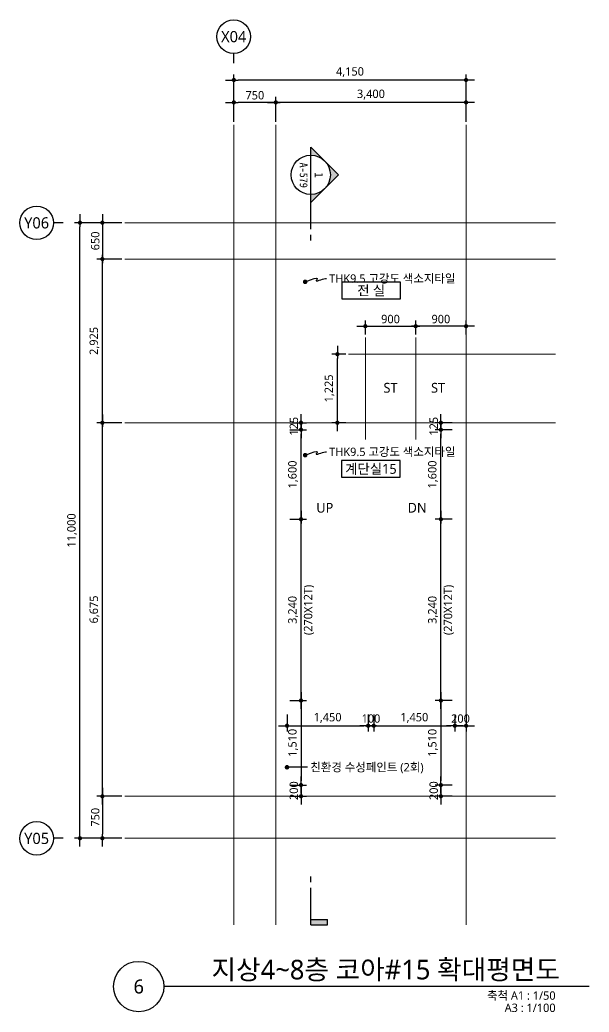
# Model space of a CAD drawing. Header units: millimetres. Extents: x 1467181 to 1720354, y 836037 to 895281.
# Drawn here: x 1532181 to 1542356, y 837003 to 854736 of the extents above; entities that cross this region are included whole.
import ezdxf
from ezdxf.enums import TextEntityAlignment as Align

# ---------------------------------------------------------------- set-up
doc = ezdxf.new("R2010")
doc.units = ezdxf.units.MM
doc.header["$MEASUREMENT"] = 0
doc.linetypes.add('CEN', pattern=[62, 60, -1, 0, -1])
doc.layers.get('0').update_dxf_attribs({"linetype": 'CONTINUOUS'})
for name, color, linetype, lineweight in [('A-AXIS-BUBL', 7, 'CONTINUOUS', 25), ('A-CNTL', 1, 'CEN', 15), ('A-DIMS', 7, 'CONTINUOUS', 25), ('A-MKXS-LEAD', 7, 'CONTINUOUS', 25), ('A-MKXS-MAK1', 3, 'CONTINUOUS', 25), ('A-MKXS-TEXT1', 3, 'CONTINUOUS', 25), ('A-MKXS-TEXT2', 7, 'CONTINUOUS', 25), ('A-MKXX-NAME', 3, 'CONTINUOUS', 25), ('A-MKXX-SYMB', 7, 'CONTINUOUS', 25), ('A-XXXX-SYMB', 7, 'CONTINUOUS', 25), ('A-XXXX-TXT1', 3, 'CONTINUOUS', 25), ('A-XXXX-TXT2', 3, 'CONTINUOUS', 25)]:
    doc.layers.add(name, color=color, linetype=linetype, lineweight=lineweight)
doc.styles.add('HY울릉도L', font='')
doc.styles.add('돋움체', font='')
doc.styles.add('맑은고딕', font='malgun.ttf')
doc.styles.get('HY울릉도L').set_extended_font_data('HYwulM')
doc.styles.get('돋움체').set_extended_font_data('DotumChe')
doc.dimstyles.new('CDIM', dxfattribs={"dimtxt": 3, "dimasz": 1.5, "dimexe": 2, "dimexo": 1, "dimgap": 1, "dimtad": 1, "dimdec": 0, "dimrnd": 0.5, "dimzin": 0, "dimdsep": 32, "dimlunit": 6, "dimtxsty": 'HY울릉도L', "dimblk1": '_CIDOT', "dimblk2": '_CIDOT', "dimsah": 1, "dimcen": 5.5, "dimclrd": 2, "dimclre": 2, "dimclrt": 7, "dimadec": 0, "dimazin": 0, "dimtfac": 1, "dimtdec": 0, "dimtix": 1, "dimtmove": 2, "dimatfit": 1, "dimldrblk": '_CIDOT', "dimfxl": 1, "dimtolj": 1, "dimtzin": 0, "dimlwd": -1, "dimarcsym": 0})

# ---------------------------------------------------------------- blocks, each defined once
blk = doc.blocks.new('_CIDOT')
at = {"color": 0, "linetype": 'ByBlock'}
blk.add_line((2, 0), (-1, 0), dxfattribs=at)
at = {"color": 0, "linetype": 'ByBlock', "const_width": 0.5}
blk.add_lwpolyline([(-0.25, 0, 1), (0.25, 0, 1)], format="xyb", close=True, dxfattribs=at)
blk = doc.blocks.new('*D21')
at = {"layer": 'A-DIMS', "lineweight": -2, "transparency": 16777216}
for p, q in [((800, 1950), (800, 2400)), ((4200, 1950), (4200, 2400))]:
    blk.add_line(p, q, dxfattribs=at)
at = {"layer": 'A-DIMS', "transparency": 16777216}
blk.add_line((4125, 2300), (875, 2300), dxfattribs=at)
at = {"layer": 'A-DIMS', "transparency": 16777216, "xscale": 75, "yscale": 75, "zscale": 75, "rotation": 180}
blk.add_blockref('_CIDOT', (800, 2300), dxfattribs=at)
at = {"layer": 'A-DIMS', "transparency": 16777216, "xscale": 75, "yscale": 75, "zscale": 75}
blk.add_blockref('_CIDOT', (4200, 2300), dxfattribs=at)
at = {"layer": 'A-DIMS', "color": 3, "transparency": 16777216, "insert": (2500, 2440), "char_height": 150, "attachment_point": 5, "style": '맑은고딕'}
blk.add_mtext('\\A1;3,400', dxfattribs=at)
blk = doc.blocks.new('*D22')
at = {"layer": 'A-DIMS', "lineweight": -2, "transparency": 16777216}
for p, q in [((-1950, -10100), (-2400, -10100)), ((-1950, -10850), (-2400, -10850))]:
    blk.add_line(p, q, dxfattribs=at)
at = {"layer": 'A-DIMS', "transparency": 16777216}
blk.add_line((-2300, -10175), (-2300, -10775), dxfattribs=at)
at = {"layer": 'A-DIMS', "transparency": 16777216, "xscale": 75, "yscale": 75, "zscale": 75}
for p, rotation in [((-2300, -10100), 90), ((-2300, -10850), 270)]:
    blk.add_blockref('_CIDOT', p, dxfattribs=dict(at, rotation=rotation))
at = {"layer": 'A-DIMS', "color": 3, "transparency": 16777216, "insert": (-2427, -10475), "char_height": 150, "attachment_point": 5, "rotation": 90, "style": '맑은고딕'}
blk.add_mtext('\\A1;750', dxfattribs=at)
blk = doc.blocks.new('*D23')
at = {"layer": 'A-DIMS', "lineweight": -2, "transparency": 16777216}
for p, q in [((50, 1950), (50, 2400)), ((800, 1950), (800, 2400))]:
    blk.add_line(p, q, dxfattribs=at)
at = {"layer": 'A-DIMS', "transparency": 16777216}
blk.add_line((725, 2300), (125, 2300), dxfattribs=at)
at = {"layer": 'A-DIMS', "transparency": 16777216, "xscale": 75, "yscale": 75, "zscale": 75, "rotation": 180}
blk.add_blockref('_CIDOT', (50, 2300), dxfattribs=at)
at = {"layer": 'A-DIMS', "transparency": 16777216, "xscale": 75, "yscale": 75, "zscale": 75}
blk.add_blockref('_CIDOT', (800, 2300), dxfattribs=at)
at = {"layer": 'A-DIMS', "color": 3, "transparency": 16777216, "insert": (425, 2427), "char_height": 150, "attachment_point": 5, "style": '맑은고딕'}
blk.add_mtext('\\A1;750', dxfattribs=at)
blk = doc.blocks.new('*D24')
at = {"layer": 'A-DIMS', "lineweight": -2, "transparency": 16777216}
for p, q in [((50, 1950), (50, 2800)), ((4200, 1950), (4200, 2800))]:
    blk.add_line(p, q, dxfattribs=at)
at = {"layer": 'A-DIMS', "transparency": 16777216}
blk.add_line((4125, 2700), (125, 2700), dxfattribs=at)
at = {"layer": 'A-DIMS', "transparency": 16777216, "xscale": 75, "yscale": 75, "zscale": 75, "rotation": 180}
blk.add_blockref('_CIDOT', (50, 2700), dxfattribs=at)
at = {"layer": 'A-DIMS', "transparency": 16777216, "xscale": 75, "yscale": 75, "zscale": 75}
blk.add_blockref('_CIDOT', (4200, 2700), dxfattribs=at)
at = {"layer": 'A-DIMS', "color": 3, "transparency": 16777216, "insert": (2125, 2840), "char_height": 150, "attachment_point": 5, "style": '맑은고딕'}
blk.add_mtext('\\A1;4,150', dxfattribs=at)
blk = doc.blocks.new('*D25')
at = {"layer": 'A-DIMS', "lineweight": -2, "transparency": 16777216}
for p, q in [((-1950, 150), (-2800, 150)), ((-1950, -10850), (-2800, -10850))]:
    blk.add_line(p, q, dxfattribs=at)
at = {"layer": 'A-DIMS', "transparency": 16777216}
blk.add_line((-2700, -10775), (-2700, 75), dxfattribs=at)
at = {"layer": 'A-DIMS', "transparency": 16777216, "xscale": 75, "yscale": 75, "zscale": 75}
for p, rotation in [((-2700, 150), 90), ((-2700, -10850), 270)]:
    blk.add_blockref('_CIDOT', p, dxfattribs=dict(at, rotation=rotation))
at = {"layer": 'A-DIMS', "color": 3, "transparency": 16777216, "insert": (-2840, -5350), "char_height": 150, "attachment_point": 5, "rotation": 90, "style": '맑은고딕'}
blk.add_mtext('\\A1;11,000', dxfattribs=at)
blk = doc.blocks.new('*D26')
at = {"layer": 'A-DIMS', "lineweight": -2, "transparency": 16777216}
for p, q in [((-1950, 150), (-2400, 150)), ((-1950, -500), (-2400, -500))]:
    blk.add_line(p, q, dxfattribs=at)
at = {"layer": 'A-DIMS', "transparency": 16777216}
blk.add_line((-2300, 75), (-2300, -425), dxfattribs=at)
at = {"layer": 'A-DIMS', "transparency": 16777216, "xscale": 75, "yscale": 75, "zscale": 75}
for p, rotation in [((-2300, 150), 90), ((-2300, -500), 270)]:
    blk.add_blockref('_CIDOT', p, dxfattribs=dict(at, rotation=rotation))
at = {"layer": 'A-DIMS', "color": 3, "transparency": 16777216, "insert": (-2427, -175), "char_height": 150, "attachment_point": 5, "rotation": 90, "style": '맑은고딕'}
blk.add_mtext('\\A1;650', dxfattribs=at)
blk = doc.blocks.new('*D27')
at = {"layer": 'A-DIMS', "lineweight": -2, "transparency": 16777216}
for p, q in [((-1950, -3425), (-2400, -3425)), ((-1950, -10100), (-2400, -10100))]:
    blk.add_line(p, q, dxfattribs=at)
at = {"layer": 'A-DIMS', "transparency": 16777216}
blk.add_line((-2300, -10025), (-2300, -3500), dxfattribs=at)
at = {"layer": 'A-DIMS', "transparency": 16777216, "xscale": 75, "yscale": 75, "zscale": 75}
for p, rotation in [((-2300, -3425), 90), ((-2300, -10100), 270)]:
    blk.add_blockref('_CIDOT', p, dxfattribs=dict(at, rotation=rotation))
at = {"layer": 'A-DIMS', "color": 3, "transparency": 16777216, "insert": (-2440, -6762), "char_height": 150, "attachment_point": 5, "rotation": 90, "style": '맑은고딕'}
blk.add_mtext('\\A1;6,675', dxfattribs=at)
blk = doc.blocks.new('*D28')
at = {"layer": 'A-DIMS', "lineweight": -2, "transparency": 16777216}
for p, q in [((-1950, -500), (-2400, -500)), ((-1950, -3425), (-2400, -3425))]:
    blk.add_line(p, q, dxfattribs=at)
at = {"layer": 'A-DIMS', "transparency": 16777216}
blk.add_line((-2300, -3350), (-2300, -575), dxfattribs=at)
at = {"layer": 'A-DIMS', "transparency": 16777216, "xscale": 75, "yscale": 75, "zscale": 75}
for p, rotation in [((-2300, -500), 90), ((-2300, -3425), 270)]:
    blk.add_blockref('_CIDOT', p, dxfattribs=dict(at, rotation=rotation))
at = {"layer": 'A-DIMS', "color": 3, "transparency": 16777216, "insert": (-2440, -1963), "char_height": 150, "attachment_point": 5, "rotation": 90, "style": '맑은고딕'}
blk.add_mtext('\\A1;2,925', dxfattribs=at)
blk = doc.blocks.new('*D29')
at = {"layer": 'A-DIMS', "lineweight": -2, "transparency": 16777216}
for p, q in [((2400, -1850), (2400, -1600)), ((3300, -1850), (3300, -1600))]:
    blk.add_line(p, q, dxfattribs=at)
at = {"layer": 'A-DIMS', "transparency": 16777216}
blk.add_line((2475, -1700), (3225, -1700), dxfattribs=at)
at = {"layer": 'A-DIMS', "transparency": 16777216, "xscale": 75, "yscale": 75, "zscale": 75, "rotation": 180}
blk.add_blockref('_CIDOT', (2400, -1700), dxfattribs=at)
at = {"layer": 'A-DIMS', "transparency": 16777216, "xscale": 75, "yscale": 75, "zscale": 75}
blk.add_blockref('_CIDOT', (3300, -1700), dxfattribs=at)
at = {"layer": 'A-DIMS', "color": 3, "transparency": 16777216, "insert": (2850, -1573), "char_height": 150, "attachment_point": 5, "style": '맑은고딕'}
blk.add_mtext('\\A1;900', dxfattribs=at)
blk = doc.blocks.new('*D30')
at = {"layer": 'A-DIMS', "lineweight": -2, "transparency": 16777216}
for p, q in [((3300, -1850), (3300, -1600)), ((4200, -1850), (4200, -1600))]:
    blk.add_line(p, q, dxfattribs=at)
at = {"layer": 'A-DIMS', "transparency": 16777216}
blk.add_line((4125, -1700), (3375, -1700), dxfattribs=at)
at = {"layer": 'A-DIMS', "transparency": 16777216, "xscale": 75, "yscale": 75, "zscale": 75, "rotation": 180}
blk.add_blockref('_CIDOT', (3300, -1700), dxfattribs=at)
at = {"layer": 'A-DIMS', "transparency": 16777216, "xscale": 75, "yscale": 75, "zscale": 75}
blk.add_blockref('_CIDOT', (4200, -1700), dxfattribs=at)
at = {"layer": 'A-DIMS', "color": 3, "transparency": 16777216, "insert": (3750, -1573), "char_height": 150, "attachment_point": 5, "style": '맑은고딕'}
blk.add_mtext('\\A1;900', dxfattribs=at)
blk = doc.blocks.new('*D31')
at = {"layer": 'A-DIMS', "lineweight": -2, "transparency": 16777216}
for p, q in [((2050, -2200), (1800, -2200)), ((2050, -3425), (1800, -3425))]:
    blk.add_line(p, q, dxfattribs=at)
at = {"layer": 'A-DIMS', "transparency": 16777216}
blk.add_line((1900, -3350), (1900, -2275), dxfattribs=at)
at = {"layer": 'A-DIMS', "transparency": 16777216, "xscale": 75, "yscale": 75, "zscale": 75}
for p, rotation in [((1900, -2200), 90), ((1900, -3425), 270)]:
    blk.add_blockref('_CIDOT', p, dxfattribs=dict(at, rotation=rotation))
at = {"layer": 'A-DIMS', "color": 3, "transparency": 16777216, "insert": (1760, -2812), "char_height": 150, "attachment_point": 5, "rotation": 90, "style": '맑은고딕'}
blk.add_mtext('\\A1;1,225', dxfattribs=at)
blk = doc.blocks.new('CORE 10- 단면')
at = {"layer": 'A-MKXS-MAK1'}
blk.add_hatch(color=256, dxfattribs=at).paths.add_polyline_path([(22637, 13298), (22637, 13398), (22937, 13398), (22937, 13298)])
h = blk.add_hatch(color=256, dxfattribs=at)
h.paths.add_polyline_path([(22442, -7), (22690, 241, 0.414214), (22690, -254)])
h.paths.add_polyline_path([(22690, 241), (22937, 488), (22937, 343, 0.198912)])
h.paths.add_polyline_path([(22690, -254, 0.198912), (22937, -357), (22937, -502)])
for p, q in [((22637, 13398), (22637, 13298)), ((22937, 13398), (22637, 13398)), ((22937, 13398), (22937, 12735)), ((22937, 13298), (22637, 13298)), ((22937, 12635), (22937, 12535)), ((22937, 1166), (22937, 1066)), ((22937, 966), (22937, -502)), ((22937, 488), (22442, -7)), ((22937, -502), (22442, -7))]:
    blk.add_line(p, q, dxfattribs=at)
blk.add_circle((22937, -7), 350, dxfattribs=at)
at = {"layer": 'A-MKXS-TEXT2', "style": '돋움체'}
for s, height, p in [('A-579', 140, (23065, 0)), ('1', 150, (22793, -2))]:
    blk.add_text(s, height=height, rotation=90, dxfattribs=at).set_placement(p, align=Align.MIDDLE)
blk = doc.blocks.new('*D364')
at = {"layer": 'A-DIMS', "lineweight": -2, "transparency": 16777216}
for p, q in [((1537006, 845811), (1537306, 845811)), ((1537006, 842571), (1537306, 842571))]:
    blk.add_line(p, q, dxfattribs=at)
at = {"layer": 'A-DIMS', "transparency": 16777216}
blk.add_line((1537206, 842646), (1537206, 845736), dxfattribs=at)
at = {"layer": 'A-DIMS', "transparency": 16777216, "xscale": 75, "yscale": 75, "zscale": 75}
for p, rotation in [((1537206, 845811), 90), ((1537206, 842571), 270)]:
    blk.add_blockref('_CIDOT', p, dxfattribs=dict(at, rotation=rotation))
at = {"layer": 'A-DIMS', "color": 3, "transparency": 16777216, "char_height": 150, "attachment_point": 5, "rotation": 90, "style": '맑은고딕'}
for s, insert in [('\\A1;(270X12T)', (1537349, 844191)), ('\\A1;3,240', (1537066, 844191))]:
    blk.add_mtext(s, dxfattribs=dict(at, insert=insert))
blk = doc.blocks.new('*D365')
at = {"layer": 'A-DIMS', "lineweight": -2, "transparency": 16777216}
for p, q in [((1537006, 842571), (1537306, 842571)), ((1537006, 841061), (1537306, 841061))]:
    blk.add_line(p, q, dxfattribs=at)
at = {"layer": 'A-DIMS', "transparency": 16777216}
blk.add_line((1537206, 842496), (1537206, 841136), dxfattribs=at)
at = {"layer": 'A-DIMS', "transparency": 16777216, "xscale": 75, "yscale": 75, "zscale": 75}
for p, rotation in [((1537206, 842571), 90), ((1537206, 841061), 270)]:
    blk.add_blockref('_CIDOT', p, dxfattribs=dict(at, rotation=rotation))
at = {"layer": 'A-DIMS', "color": 3, "transparency": 16777216, "insert": (1537065, 841816), "char_height": 150, "attachment_point": 5, "rotation": 90, "style": '맑은고딕'}
blk.add_mtext('\\A1;1,510', dxfattribs=at)
blk = doc.blocks.new('*D366')
at = {"layer": 'A-DIMS', "lineweight": -2, "transparency": 16777216}
for p, q in [((1537006, 847411), (1537306, 847411)), ((1537006, 845811), (1537306, 845811))]:
    blk.add_line(p, q, dxfattribs=at)
at = {"layer": 'A-DIMS', "transparency": 16777216}
blk.add_line((1537206, 845886), (1537206, 847336), dxfattribs=at)
at = {"layer": 'A-DIMS', "transparency": 16777216, "xscale": 75, "yscale": 75, "zscale": 75}
for p, rotation in [((1537206, 847411), 90), ((1537206, 845811), 270)]:
    blk.add_blockref('_CIDOT', p, dxfattribs=dict(at, rotation=rotation))
at = {"layer": 'A-DIMS', "color": 3, "transparency": 16777216, "insert": (1537065, 846611), "char_height": 150, "attachment_point": 5, "rotation": 90, "style": '맑은고딕'}
blk.add_mtext('\\A1;1,600', dxfattribs=at)
blk = doc.blocks.new('*D367')
at = {"layer": 'A-DIMS', "transparency": 16777216}
for p, q in [((1537206, 847611), (1537206, 847686)), ((1537206, 847411), (1537206, 847536)), ((1537206, 847336), (1537206, 847261))]:
    blk.add_line(p, q, dxfattribs=at)
at = {"layer": 'A-DIMS', "lineweight": -2, "transparency": 16777216}
for p, q in [((1537006, 847536), (1537306, 847536)), ((1537006, 847411), (1537306, 847411))]:
    blk.add_line(p, q, dxfattribs=at)
at = {"layer": 'A-DIMS', "transparency": 16777216, "xscale": 75, "yscale": 75, "zscale": 75}
for p, rotation in [((1537206, 847536), 270), ((1537206, 847411), 90)]:
    blk.add_blockref('_CIDOT', p, dxfattribs=dict(at, rotation=rotation))
at = {"layer": 'A-DIMS', "color": 3, "transparency": 16777216, "insert": (1537078, 847473), "char_height": 150, "attachment_point": 5, "rotation": 90, "style": '맑은고딕'}
blk.add_mtext('\\A1;125', dxfattribs=at)
blk = doc.blocks.new('*D368')
at = {"layer": 'A-DIMS', "lineweight": -2, "transparency": 16777216}
for p, q in [((1536956, 842321), (1536956, 842021)), ((1538406, 842321), (1538406, 842021))]:
    blk.add_line(p, q, dxfattribs=at)
at = {"layer": 'A-DIMS', "transparency": 16777216}
blk.add_line((1537031, 842121), (1538331, 842121), dxfattribs=at)
at = {"layer": 'A-DIMS', "transparency": 16777216, "xscale": 75, "yscale": 75, "zscale": 75, "rotation": 180}
blk.add_blockref('_CIDOT', (1536956, 842121), dxfattribs=at)
at = {"layer": 'A-DIMS', "transparency": 16777216, "xscale": 75, "yscale": 75, "zscale": 75}
blk.add_blockref('_CIDOT', (1538406, 842121), dxfattribs=at)
at = {"layer": 'A-DIMS', "color": 3, "transparency": 16777216, "insert": (1537681, 842261), "char_height": 150, "attachment_point": 5, "style": '맑은고딕'}
blk.add_mtext('\\A1;1,450', dxfattribs=at)
blk = doc.blocks.new('*D369')
at = {"layer": 'A-DIMS', "lineweight": -2, "transparency": 16777216}
for p, q in [((1538506, 842321), (1538506, 842021)), ((1539956, 842321), (1539956, 842021))]:
    blk.add_line(p, q, dxfattribs=at)
at = {"layer": 'A-DIMS', "transparency": 16777216}
blk.add_line((1538581, 842121), (1539881, 842121), dxfattribs=at)
at = {"layer": 'A-DIMS', "transparency": 16777216, "xscale": 75, "yscale": 75, "zscale": 75, "rotation": 180}
blk.add_blockref('_CIDOT', (1538506, 842121), dxfattribs=at)
at = {"layer": 'A-DIMS', "transparency": 16777216, "xscale": 75, "yscale": 75, "zscale": 75}
blk.add_blockref('_CIDOT', (1539956, 842121), dxfattribs=at)
at = {"layer": 'A-DIMS', "color": 3, "transparency": 16777216, "insert": (1539231, 842261), "char_height": 150, "attachment_point": 5, "style": '맑은고딕'}
blk.add_mtext('\\A1;1,450', dxfattribs=at)
blk = doc.blocks.new('*D370')
at = {"layer": 'A-DIMS', "lineweight": -2, "transparency": 16777216}
for p, q in [((1538406, 842321), (1538406, 842021)), ((1538506, 842321), (1538506, 842021))]:
    blk.add_line(p, q, dxfattribs=at)
at = {"layer": 'A-DIMS', "transparency": 16777216}
for p, q in [((1538331, 842121), (1538256, 842121)), ((1538406, 842121), (1538506, 842121)), ((1538581, 842121), (1538656, 842121))]:
    blk.add_line(p, q, dxfattribs=at)
at = {"layer": 'A-DIMS', "transparency": 16777216, "xscale": 75, "yscale": 75, "zscale": 75}
blk.add_blockref('_CIDOT', (1538406, 842121), dxfattribs=at)
at = {"layer": 'A-DIMS', "transparency": 16777216, "xscale": 75, "yscale": 75, "zscale": 75, "rotation": 180}
blk.add_blockref('_CIDOT', (1538506, 842121), dxfattribs=at)
at = {"layer": 'A-DIMS', "color": 3, "transparency": 16777216, "insert": (1538456, 842249), "char_height": 150, "attachment_point": 5, "style": '맑은고딕'}
blk.add_mtext('\\A1;100', dxfattribs=at)
blk = doc.blocks.new('*D371')
at = {"layer": 'A-DIMS', "lineweight": -2, "transparency": 16777216}
for p, q in [((1539956, 842321), (1539956, 842021)), ((1540156, 842321), (1540156, 842021))]:
    blk.add_line(p, q, dxfattribs=at)
at = {"layer": 'A-DIMS', "transparency": 16777216}
for p, q in [((1539881, 842121), (1539806, 842121)), ((1539956, 842121), (1540156, 842121)), ((1540231, 842121), (1540306, 842121))]:
    blk.add_line(p, q, dxfattribs=at)
at = {"layer": 'A-DIMS', "transparency": 16777216, "xscale": 75, "yscale": 75, "zscale": 75}
blk.add_blockref('_CIDOT', (1539956, 842121), dxfattribs=at)
at = {"layer": 'A-DIMS', "transparency": 16777216, "xscale": 75, "yscale": 75, "zscale": 75, "rotation": 180}
blk.add_blockref('_CIDOT', (1540156, 842121), dxfattribs=at)
at = {"layer": 'A-DIMS', "color": 3, "transparency": 16777216, "insert": (1540056, 842248), "char_height": 150, "attachment_point": 5, "style": '맑은고딕'}
blk.add_mtext('\\A1;200', dxfattribs=at)
blk = doc.blocks.new('*D372')
at = {"layer": 'A-DIMS', "lineweight": -2, "transparency": 16777216}
for p, q in [((1539906, 845811), (1539606, 845811)), ((1539906, 842571), (1539606, 842571))]:
    blk.add_line(p, q, dxfattribs=at)
at = {"layer": 'A-DIMS', "transparency": 16777216}
blk.add_line((1539706, 842646), (1539706, 845736), dxfattribs=at)
at = {"layer": 'A-DIMS', "transparency": 16777216, "xscale": 75, "yscale": 75, "zscale": 75}
for p, rotation in [((1539706, 845811), 90), ((1539706, 842571), 270)]:
    blk.add_blockref('_CIDOT', p, dxfattribs=dict(at, rotation=rotation))
at = {"layer": 'A-DIMS', "color": 3, "transparency": 16777216, "char_height": 150, "attachment_point": 5, "rotation": 90, "style": '맑은고딕'}
for s, insert in [('\\A1;(270X12T)', (1539849, 844191)), ('\\A1;3,240', (1539566, 844191))]:
    blk.add_mtext(s, dxfattribs=dict(at, insert=insert))
blk = doc.blocks.new('*D373')
at = {"layer": 'A-DIMS', "lineweight": -2, "transparency": 16777216}
for p, q in [((1539906, 842571), (1539606, 842571)), ((1539906, 841061), (1539606, 841061))]:
    blk.add_line(p, q, dxfattribs=at)
at = {"layer": 'A-DIMS', "transparency": 16777216}
blk.add_line((1539706, 842496), (1539706, 841136), dxfattribs=at)
at = {"layer": 'A-DIMS', "transparency": 16777216, "xscale": 75, "yscale": 75, "zscale": 75}
for p, rotation in [((1539706, 842571), 90), ((1539706, 841061), 270)]:
    blk.add_blockref('_CIDOT', p, dxfattribs=dict(at, rotation=rotation))
at = {"layer": 'A-DIMS', "color": 3, "transparency": 16777216, "insert": (1539565, 841816), "char_height": 150, "attachment_point": 5, "rotation": 90, "style": '맑은고딕'}
blk.add_mtext('\\A1;1,510', dxfattribs=at)
blk = doc.blocks.new('*D374')
at = {"layer": 'A-DIMS', "lineweight": -2, "transparency": 16777216}
for p, q in [((1539906, 847411), (1539606, 847411)), ((1539906, 845811), (1539606, 845811))]:
    blk.add_line(p, q, dxfattribs=at)
at = {"layer": 'A-DIMS', "transparency": 16777216}
blk.add_line((1539706, 845886), (1539706, 847336), dxfattribs=at)
at = {"layer": 'A-DIMS', "transparency": 16777216, "xscale": 75, "yscale": 75, "zscale": 75}
for p, rotation in [((1539706, 847411), 90), ((1539706, 845811), 270)]:
    blk.add_blockref('_CIDOT', p, dxfattribs=dict(at, rotation=rotation))
at = {"layer": 'A-DIMS', "color": 3, "transparency": 16777216, "insert": (1539565, 846611), "char_height": 150, "attachment_point": 5, "rotation": 90, "style": '맑은고딕'}
blk.add_mtext('\\A1;1,600', dxfattribs=at)
blk = doc.blocks.new('*D375')
at = {"layer": 'A-DIMS', "transparency": 16777216}
for p, q in [((1539706, 847611), (1539706, 847686)), ((1539706, 847411), (1539706, 847536)), ((1539706, 847336), (1539706, 847261))]:
    blk.add_line(p, q, dxfattribs=at)
at = {"layer": 'A-DIMS', "lineweight": -2, "transparency": 16777216}
for p, q in [((1539906, 847536), (1539606, 847536)), ((1539906, 847411), (1539606, 847411))]:
    blk.add_line(p, q, dxfattribs=at)
at = {"layer": 'A-DIMS', "transparency": 16777216, "xscale": 75, "yscale": 75, "zscale": 75}
for p, rotation in [((1539706, 847536), 270), ((1539706, 847411), 90)]:
    blk.add_blockref('_CIDOT', p, dxfattribs=dict(at, rotation=rotation))
at = {"layer": 'A-DIMS', "color": 3, "transparency": 16777216, "insert": (1539578, 847473), "char_height": 150, "attachment_point": 5, "rotation": 90, "style": '맑은고딕'}
blk.add_mtext('\\A1;125', dxfattribs=at)
blk = doc.blocks.new('*D425')
at = {"layer": 'A-DIMS', "transparency": 16777216}
for p, q in [((1537206, 841136), (1537206, 841211)), ((1537206, 841061), (1537206, 840861)), ((1537206, 840786), (1537206, 840711))]:
    blk.add_line(p, q, dxfattribs=at)
at = {"layer": 'A-DIMS', "lineweight": -2, "transparency": 16777216}
for p, q in [((1537006, 841061), (1537306, 841061)), ((1537006, 840861), (1537306, 840861))]:
    blk.add_line(p, q, dxfattribs=at)
at = {"layer": 'A-DIMS', "transparency": 16777216, "xscale": 75, "yscale": 75, "zscale": 75}
for p, rotation in [((1537206, 841061), 270), ((1537206, 840861), 90)]:
    blk.add_blockref('_CIDOT', p, dxfattribs=dict(at, rotation=rotation))
at = {"layer": 'A-DIMS', "color": 3, "transparency": 16777216, "insert": (1537078, 840961), "char_height": 150, "attachment_point": 5, "rotation": 90, "style": '맑은고딕'}
blk.add_mtext('\\A1;200', dxfattribs=at)
blk = doc.blocks.new('*D426')
at = {"layer": 'A-DIMS', "transparency": 16777216}
for p, q in [((1539706, 841136), (1539706, 841211)), ((1539706, 841061), (1539706, 840861)), ((1539706, 840786), (1539706, 840711))]:
    blk.add_line(p, q, dxfattribs=at)
at = {"layer": 'A-DIMS', "lineweight": -2, "transparency": 16777216}
for p, q in [((1539906, 841061), (1539606, 841061)), ((1539906, 840861), (1539606, 840861))]:
    blk.add_line(p, q, dxfattribs=at)
at = {"layer": 'A-DIMS', "transparency": 16777216, "xscale": 75, "yscale": 75, "zscale": 75}
for p, rotation in [((1539706, 841061), 270), ((1539706, 840861), 90)]:
    blk.add_blockref('_CIDOT', p, dxfattribs=dict(at, rotation=rotation))
at = {"layer": 'A-DIMS', "color": 3, "transparency": 16777216, "insert": (1539578, 840961), "char_height": 150, "attachment_point": 5, "rotation": 90, "style": '맑은고딕'}
blk.add_mtext('\\A1;200', dxfattribs=at)
blk = doc.blocks.new('CORE10_GRID')
at = {"layer": 'A-AXIS-BUBL', "ltscale": 0.2}
for p, q in [((50, 3000), (50, 3175)), ((-3000, 150), (-3175, 150)), ((-3000, -10850), (-3175, -10850))]:
    blk.add_line(p, q, dxfattribs=at)
for centre in [(47.1, 3475), (-3475, 147.1), (-3475, -10852.9)]:
    blk.add_circle(centre, 300, dxfattribs=at)
at = {"layer": 'A-CNTL'}
for p, q in [((50, -12400), (50, 1900)), ((800, -12400), (800, 1900)), ((4200, -12400), (4200, 1900)), ((-1900, 150), (5800, 150)), ((-1900, -500), (5800, -500)), ((2400, -3725), (2400, -1900)), ((3300, -3725), (3300, -1900)), ((5800, -2200), (2100, -2200)), ((-1900, -3425), (5800, -3425)), ((-1900, -10100), (5800, -10100)), ((-1900, -10850), (5800, -10850))]:
    blk.add_line(p, q, dxfattribs=at)
at = {"layer": 'A-XXXX-TXT2', "ltscale": 0.2, "style": '맑은고딕'}
for s, p in [('X04', (47.1, 3475)), ('Y06', (-3475, 147.1)), ('Y05', (-3475, -10852.9))]:
    blk.add_text(s, height=200, dxfattribs=at).set_placement(p, align=Align.MIDDLE)
at = {"layer": 'A-DIMS'}
for base, p1, p2, angle, picture, middle in [((50, 2700), (4200, 1900), (50, 1900), 180, '*D24', (2125, 2840.5)), ((50, 2300), (800, 1900), (50, 1900), 180, '*D23', (425, 2427.5)), ((800, 2300), (4200, 1900), (800, 1900), 180, '*D21', (2500, 2440.1)), ((-2700, 150), (-1900, -10850), (-1900, 150), 270, '*D25', (-2840.5, -5350)), ((-2300, -500), (-1900, 150), (-1900, -500), 90, '*D26', (-2427.5, -175)), ((-2300, -500), (-1900, -3425), (-1900, -500), 270, '*D28', (-2440.1, -1962.5)), ((3300, -1700), (2400, -1900), (3300, -1900), 180, '*D29', (2850, -1572.5)), ((3300, -1700), (4200, -1900), (3300, -1900), 0, '*D30', (3750, -1572.5)), ((1900, -2200), (2100, -3425), (2100, -2200), 270, '*D31', (1759.5, -2812.5)), ((-2300, -3425), (-1900, -10100), (-1900, -3425), 270, '*D27', (-2440.1, -6762.5)), ((-2300, -10850), (-1900, -10100), (-1900, -10850), 90, '*D22', (-2427.5, -10475))]:
    dim = blk.add_linear_dim(base=base, p1=p1, p2=p2, angle=angle, dimstyle='CDIM', override={"dimscale": 50, "dimtxsty": '맑은고딕', "dimclrd": 256, "dimclre": 256, "dimclrt": 3}, dxfattribs=at)
    dim.commit()
    dim.dimension.update_dxf_attribs({"geometry": picture, "text_midpoint": middle})

msp = doc.modelspace()

# ---------------------------------------------------------------- linework, layer by layer
at = {"layer": 'A-MKXS-LEAD', "const_width": 40}
for points in [[(1537258.9, 850056, 1), (1537300.4, 850051.9, 1)], [(1537258.9, 846958.8, 1), (1537300.4, 846954.6, 1)], [(1536934.9, 841381, 1), (1536976.3, 841376.8, 1)]]:
    msp.add_lwpolyline(points, format="xyb", close=True, dxfattribs=at)
at = {"layer": 'A-MKXS-LEAD'}
for points in [[(1537278.8, 850053.6), (1537376.6, 850090.5), (1537440.3, 850110.4), (1537476.5, 850116.8), (1537491.9, 850113.3), (1537493, 850103.4), (1537486.6, 850090.6), (1537479, 850078.4), (1537477.1, 850070.4), (1537485.7, 850069), (1537503.9, 850073.4), (1537528.7, 850081.7), (1537557.6, 850091.8), (1537587.8, 850101.9), (1537616.6, 850110), (1537641.3, 850114.3), (1537659.2, 850112.9)], [(1537278.8, 846956.4), (1537376.6, 846993.2), (1537440.3, 847013.1), (1537476.5, 847019.6), (1537491.9, 847016.1), (1537493, 847006.2), (1537486.6, 846993.4), (1537479, 846981.2), (1537477.1, 846973.1), (1537485.7, 846971.8), (1537503.9, 846976.2), (1537528.7, 846984.4), (1537557.6, 846994.5), (1537587.8, 847004.6), (1537616.6, 847012.8), (1537641.3, 847017.1), (1537659.2, 847015.6)], [(1537322.6, 841378.9), (1536955.6, 841378.9), (1536955.6, 841378.9)]]:
    msp.add_lwpolyline(points, dxfattribs=at)
at = {"layer": 'A-MKXX-SYMB'}
for points in [[(1538985.5, 850049.5), (1537935.5, 850049.5), (1537935.5, 849749.5), (1538985.5, 849749.5)], [(1538980.7, 846860.6), (1537930.7, 846860.6), (1537930.7, 846560.6), (1538980.7, 846560.6)]]:
    msp.add_lwpolyline(points, close=True, dxfattribs=at)
at = {"layer": 'A-XXXX-SYMB'}
msp.add_line((1542355.7, 837460.6), (1534755.7, 837460.6), dxfattribs=at)
msp.add_circle((1534305.7, 837460.6), 450, dxfattribs=at)

# ---------------------------------------------------------------- block references
at = {"layer": 'A-DIMS'}
msp.add_blockref('CORE10_GRID', (1535955.7, 850960.6), dxfattribs=at)
at = {"layer": 'A-DIMS', "rotation": 180}
msp.add_blockref('CORE 10- 단면', (1560318.1, 851959), dxfattribs=at)

# ---------------------------------------------------------------- texts
at = {"layer": 'A-MKXS-TEXT1', "style": '맑은고딕'}
for s, p in [('THK9.5 고강도 색소지타일', (1537709.2, 850112.9)), ('THK9.5 고강도 색소지타일', (1537709.2, 847015.6)), ('친환경 수성페인트 (2회)', (1537372.6, 841378.9))]:
    msp.add_text(s, height=150, dxfattribs=at).set_placement(p, align=Align.MIDDLE_LEFT)
at = {"layer": 'A-MKXX-NAME', "style": '맑은고딕'}
for s, p in [('전 실', (1538460.5, 849899.5)), ('ST', (1538805.7, 848160.6)), ('ST', (1539655.7, 848160.6)), ('계단실15', (1538455.7, 846710.6)), ('UP', (1537631, 846016.8)), ('DN', (1539281, 846016.8))]:
    msp.add_text(s, height=175, dxfattribs=at).set_placement(p, align=Align.MIDDLE_CENTER)
at = {"layer": 'A-XXXX-TXT1', "style": '맑은고딕'}
msp.add_text('지상4~8층 코아#15 확대평면도', height=350, dxfattribs=at).set_placement((1541833.7, 837483.3), align=Align.BOTTOM_RIGHT)
msp.add_text('6', height=250, dxfattribs=at).set_placement((1534305.7, 837460.6), align=Align.MIDDLE)
for s, p in [('축척 A1 : 1/50', (1541755.9, 837374.5)), ('A3 : 1/100', (1541755.9, 837155.6))]:
    msp.add_text(s, height=150, dxfattribs=at).set_placement(p, align=Align.TOP_RIGHT)

# ---------------------------------------------------------------- dimensions: what is measured, and where the dimension line sits
at = {"layer": 'A-DIMS'}
for base, p1, p2, text, picture, middle in [((1537205.7, 847535.6), (1536955.7, 847410.6), (1536955.7, 847535.6), '<>\\X', '*D367', (1537205.7, 847473.1)), ((1539705.7, 847535.6), (1539955.7, 847410.6), (1539955.7, 847535.6), '<>\\X', '*D375', (1539705.7, 847473.1)), ((1537205.7, 847410.6), (1536955.7, 845810.6), (1536955.7, 847410.6), '<>\\X', '*D366', (1537205.7, 846610.6)), ((1539705.7, 847410.6), (1539955.7, 845810.6), (1539955.7, 847410.6), '<>\\X', '*D374', (1539705.7, 846610.6)), ((1537205.7, 845810.6), (1536955.7, 842570.6), (1536955.7, 845810.6), '<>\\X(270X12T)', '*D364', (1537205.7, 844190.6)), ((1539705.7, 845810.6), (1539955.7, 842570.6), (1539955.7, 845810.6), '<>\\X(270X12T)', '*D372', (1539705.7, 844190.6))]:
    dim = msp.add_linear_dim(base=base, p1=p1, p2=p2, angle=270, text=text, dimstyle='CDIM', override={"dimscale": 50, "dimtxsty": '맑은고딕', "dimclrd": 256, "dimclre": 256, "dimclrt": 3}, dxfattribs=at)
    dim.commit()
    dim.dimension.update_dxf_attribs({"geometry": picture, "text_midpoint": middle})
for base, p1, p2, angle, picture, middle in [((1537205.7, 841060.6), (1536955.7, 842570.6), (1536955.7, 841060.6), 270, '*D365', (1537065.3, 841815.6)), ((1539705.7, 841060.6), (1539955.7, 842570.6), (1539955.7, 841060.6), 270, '*D373', (1539565.2, 841815.6)), ((1538406, 842120.6), (1536956, 842370.6), (1538406, 842370.6), 180, '*D368', (1537681, 842261.1)), ((1538505.7, 842120.6), (1538406, 842370.6), (1538505.7, 842370.6), 180, '*D370', (1538455.9, 842248.5)), ((1539955.7, 842120.6), (1538506, 842370.6), (1539955.7, 842370.6), 180, '*D369', (1539230.9, 842261.1)), ((1540155.7, 842120.6), (1539955.7, 842370.6), (1540155.7, 842370.6), 180, '*D371', (1540055.7, 842248.1)), ((1537205.7, 840860.6), (1536955.7, 841060.6), (1536955.7, 840860.6), 270, '*D425', (1537078.2, 840960.6)), ((1539705.7, 840860.6), (1539955.7, 841060.6), (1539955.7, 840860.6), 270, '*D426', (1539578.2, 840960.6))]:
    dim = msp.add_linear_dim(base=base, p1=p1, p2=p2, angle=angle, dimstyle='CDIM', override={"dimscale": 50, "dimtxsty": '맑은고딕', "dimclrd": 256, "dimclre": 256, "dimclrt": 3}, dxfattribs=at)
    dim.commit()
    dim.dimension.update_dxf_attribs({"geometry": picture, "text_midpoint": middle})

doc.saveas('drawing.dxf')
